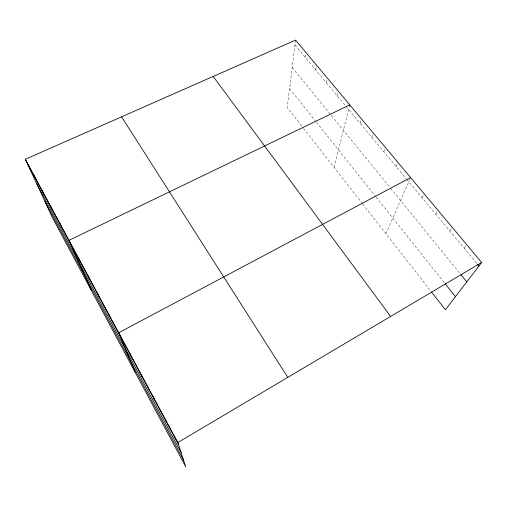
<?xml version="1.0" encoding="UTF-8"?>
<svg xmlns="http://www.w3.org/2000/svg" width="507" height="507" viewBox="0 0 507 507"><rect width="100%" height="100%" fill="white"/><g stroke="black" fill="none" stroke-linecap="round" stroke-linejoin="round"><path stroke-width="0.38" stroke-dasharray="2.54 1.9" d="M295.568 40.11L287.254 107.56L303.028 127.726M305.214 57.386L305.822 53.191M315.703 69.979L316.52 65.15M326.426 82.856L327.218 78.775M337.389 96.026L338.429 91.336M334.1 167.449L349.767 104.879M360.084 123.283L361.364 118.746M371.827 137.391L373.241 132.935M383.856 151.834L385.402 147.467M396.17 166.626L397.856 162.348M385.928 233.702L410.309 178.293M422.097 197.768L424.093 193.706M435.76 214.176L437.921 210.234M449.779 231.015L452.117 227.193M464.165 248.291L466.687 244.602M294.96 45.06L406.259 178.743M406.76 179.345L476.967 263.665M292.203 67.387L390.086 187.641M390.586 188.249L460.331 273.932M289.592 88.573L315.886 121.56M316.374 122.174L375.681 196.583M376.162 197.185L444.747 283.248M303.509 128.341L362.194 203.364M362.67 203.966L431.026 291.354"/><path stroke-width="0.76" d="M25.35 159.255L177.837 442.529L185.771 466.89L52.544 217.852L25.35 159.255L295.568 40.11L481.65 262.487L445.419 309.745L431.514 291.975M177.837 442.529L481.65 262.487M410.613 177.602L118.733 332.731L135.09 372.144M349.767 104.879L68.984 240.318L91.501 290.669M477.455 264.255L478.931 266.029M460.825 274.547L466.789 281.873M445.235 283.857L455.444 296.665M213.194 76.43L390.624 316.431M121.598 116.819L287.78 377.373M27.372 163.615L178.439 444.392M36.447 183.16L181.132 452.643M44.971 201.526L183.61 460.248M33.646 174.662L35.604 178.92M42.144 190.455L44.046 194.606M50.865 206.653L52.696 210.684M59.807 223.27L61.569 227.174M78.408 257.822L80.017 261.46M88.085 275.795L89.606 279.281M98.022 294.256L99.454 297.584M108.232 313.231L109.575 316.387M129.862 353.404L130.99 356.193M141.32 374.692L142.328 377.271M153.127 396.62L154.008 398.977M165.288 419.226L166.043 421.342"/></g></svg>
